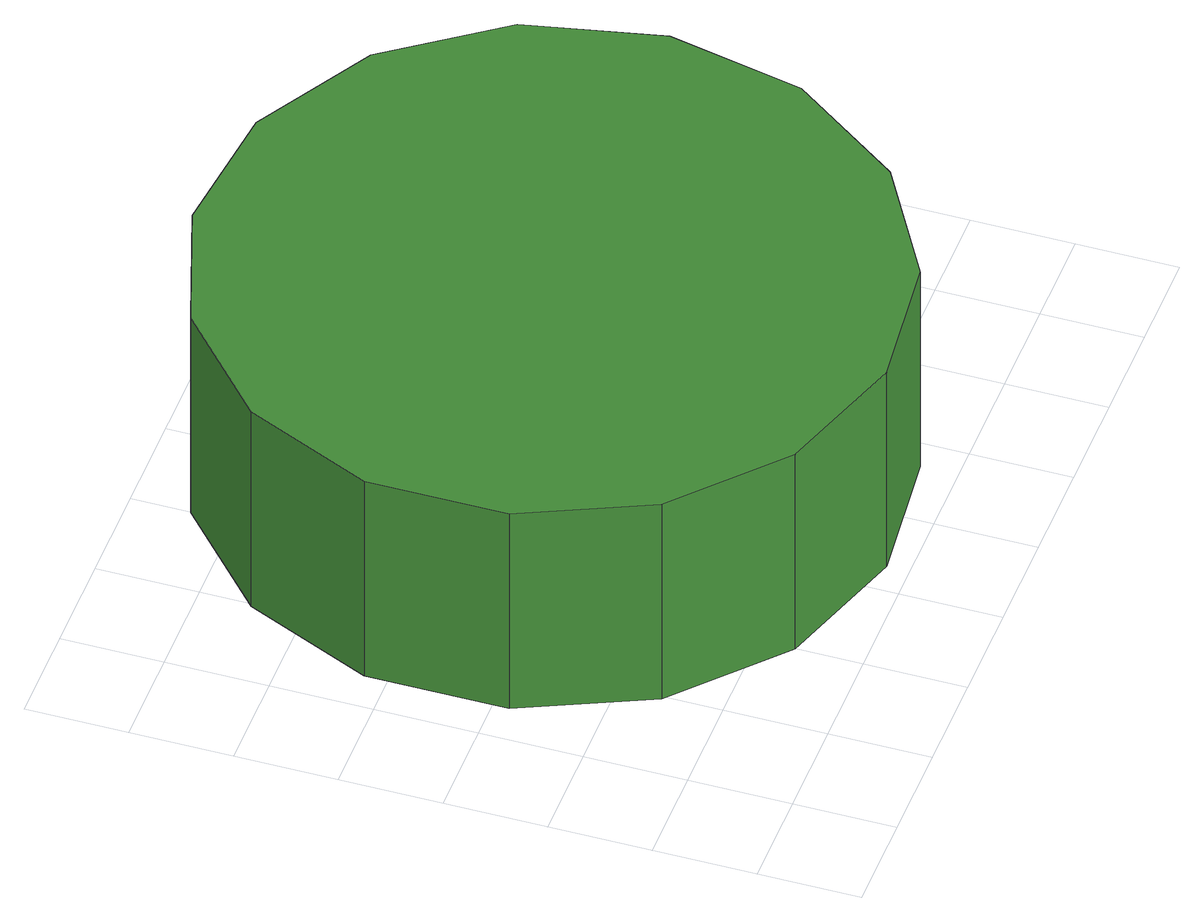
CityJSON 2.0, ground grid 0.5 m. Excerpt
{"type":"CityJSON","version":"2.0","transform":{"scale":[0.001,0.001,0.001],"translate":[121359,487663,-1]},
"CityObjects":{
"tree1":{"type":"SolitaryVegetationObject","attributes":{"function":"something"},"geometry":[{"type":"MultiSurface","lod":"1","boundaries":[[[0,1,2,3,4,5,6,7,8,9,10,11,12,13,14]],[[15,16,17,18,19,20,21,22,23,24,25,26,27,28,29]],[[0,29,28,1]],[[1,28,27,2]],[[2,27,26,3]],[[3,26,25,4]],[[4,25,24,5]],[[5,24,23,6]],[[6,23,22,7]],[[7,22,21,8]],[[8,21,20,9]],[[9,20,19,10]],[[10,19,18,11]],[[11,18,17,12]],[[12,17,16,13]],[[13,16,15,14]],[[14,15,29,0]]]}]}
},
"vertices":[
[3503,1769,1936],[3359,2447,1936],[2951,3008,1936],[2351,3354,1936],[1662,3427,1936],[1003,3212,1936],[488,2749,1936],[206,2115,1936],[206,1422,1936],[488,789,1936],[1003,325,1936],[1662,111,1936],[2351,183,1936],[2951,530,1936],[3359,1091,1936],[3359,1091,754],[2951,530,754],[2351,183,754],[1662,111,754],[1003,325,754],[488,789,754],[206,1422,754],[206,2115,754],[488,2749,754],[1003,3212,754],[1662,3427,754],[2351,3354,754],[2951,3008,754],[3359,2447,754],[3503,1769,754]
]}
